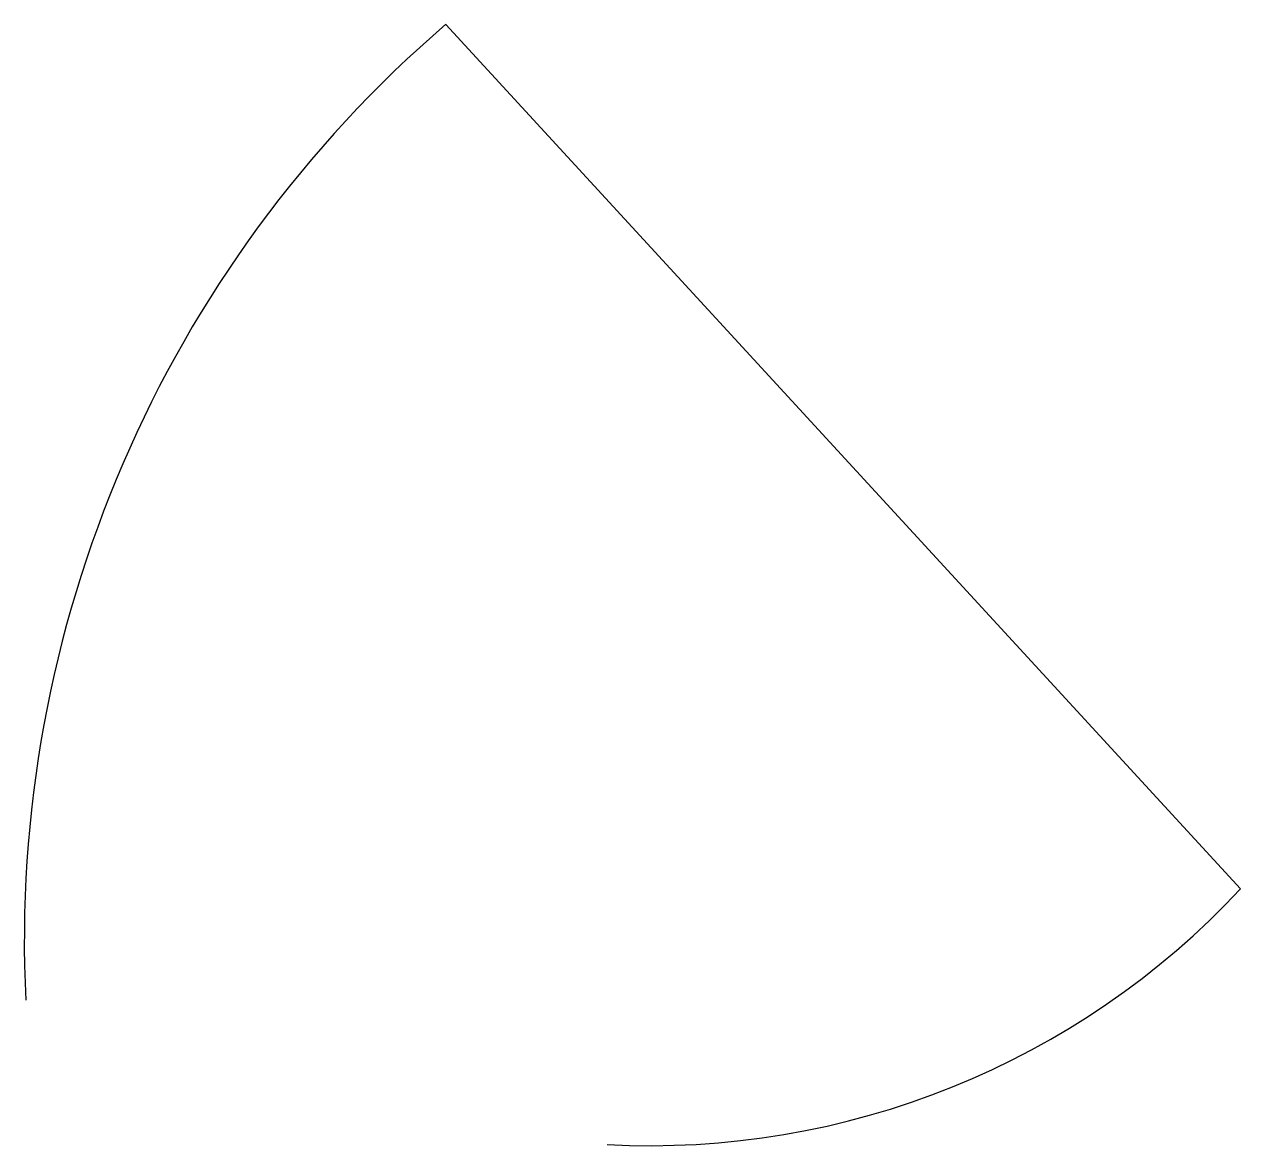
# Model space of a CAD drawing. Header units: millimetres. Extents: x 5.2 to 20.3, y 7.2 to 21.1.
import ezdxf

# ---------------------------------------------------------------- set-up
doc = ezdxf.new("R2010")
doc.units = ezdxf.units.MM
doc.layers.get('0').update_dxf_attribs({"lineweight": 25, "true_color": 0xffffff})

msp = doc.modelspace()

# ---------------------------------------------------------------- linework, layer by layer
msp.add_line((10.471, 21.115), (20.321, 10.395))
for centre, radius, start, end in [((20.246, 9.738), 15, 130.6683, 182.7714), ((13.002, 17.209), 10, 266.9551, 317.0484)]:
    msp.add_arc(centre, radius, start, end)

doc.saveas('drawing.dxf')
